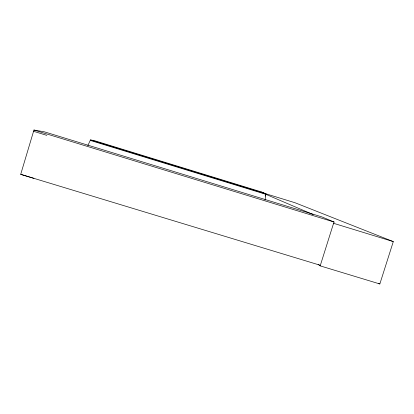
<?xml version="1.0" encoding="UTF-8"?>
<svg xmlns="http://www.w3.org/2000/svg" width="414" height="414" viewBox="0 0 414 414"><rect width="100%" height="100%" fill="white"/><g stroke="black" fill="none" stroke-linecap="round" stroke-linejoin="round"><path stroke-width="0.62" d="M265.074 200.003L265.757 194.28L90.247 140.408L87.799 145.661M33.953 178.372L20.7 174.341L33.943 130.032L44.298 131.807L321.854 216.905L334.088 222.028L333.513 223.855M90.247 140.408L90.392 139.932L94.04 140.548L261.581 191.982L265.902 193.809L265.193 196.086M261.441 192.432L261.581 191.982M320.182 265.866L333.575 223.301L393.3 241.6L379.835 283.968L320.182 265.866L318.128 264.323M20.7 174.341L319.841 265.141M262.052 192.619L294.991 202.731L393.3 241.6M90.392 139.932L265.902 193.809M33.943 130.032L334.088 222.028M33.565 131.3L46.834 135.368M265.757 194.28L313.15 214.561M378.743 283.29L379.835 283.968"/></g></svg>
